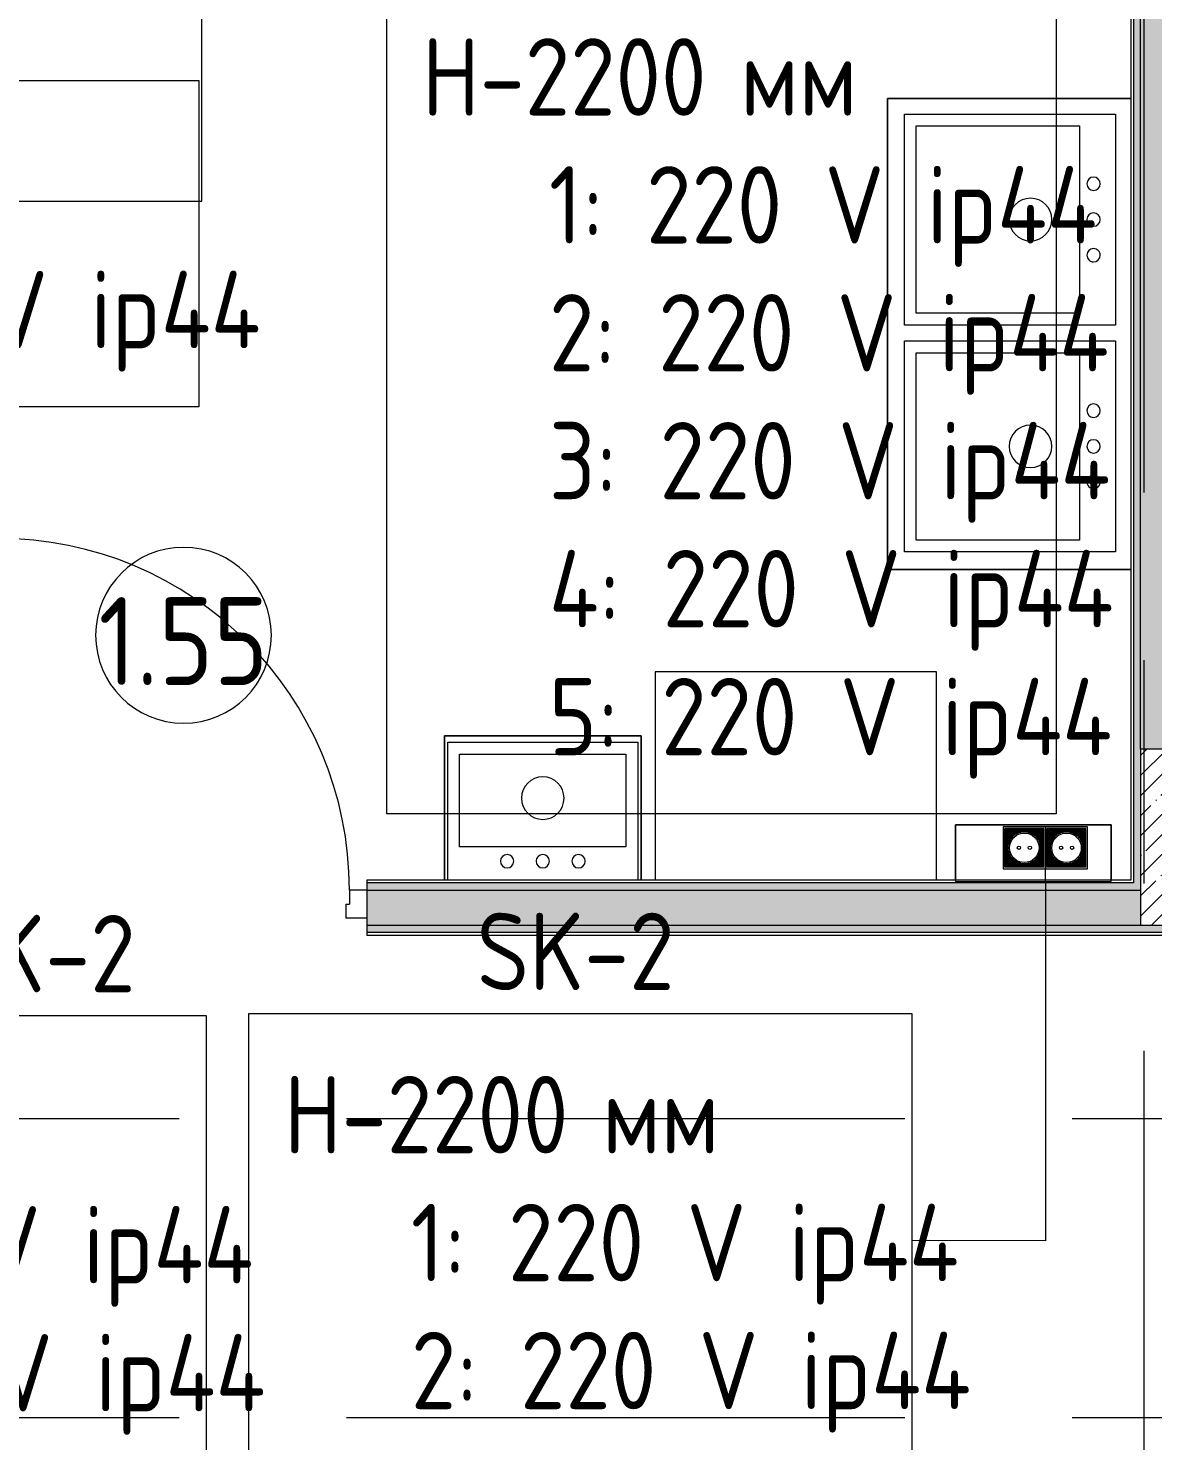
# Model space of a CAD drawing. Header units: millimetres. Extents: x 35881 to 234190, y -8553 to 29063.
# Drawn here: x 77487 to 80685, y 21234 to 25250 of the extents above; entities that cross this region are included whole.
import ezdxf

# ---------------------------------------------------------------- set-up
doc = ezdxf.new("R2010")
doc.units = ezdxf.units.MM
doc.linetypes.add('Осевая', pattern=[3175, 635, -476.25, 1587.5, -476.25])
for name, color, linetype, lineweight in [('A-AREA-IDEN', 7, 'Continuous', 9), ('A-DETL-GENF', 7, 'Continuous', 9), ('A-DOOR', 7, 'Continuous', 9), ('A-DOOR-1', 7, 'Continuous', 13), ('A-DOOR-FRAM', 7, 'Continuous', 13), ('A-WALL', 7, 'Continuous', 9), ('E-ELEC-FIXT-IDEN', 7, 'Continuous', 9), ('I-WALL', 7, 'Continuous', 9), ('P-SANR-FIXT', 7, 'Continuous', 9), ('S-COLS', 7, 'Continuous', 9), ('Оси', 7, 'Continuous', 9), ('Оси-2', 7, 'Осевая', 9), ('Электрические приборы', 7, 'Continuous', 9)]:
    doc.layers.add(name, color=color, linetype=linetype, lineweight=lineweight)
for name, color, linetype, lineweight, true_color in [('A-WALL-1', 7, 'Continuous', 9, 0x3c3c3c), ('A-WALL-FNSH-1', 7, 'Continuous', 9, 0x3c3c3c), ('I-FURN-1', 7, 'Continuous', 9, 0xf0f0f0), ('Оси розеток', 7, 'Continuous', 9, 0xff1e23)]:
    doc.layers.add(name, color=color, linetype=linetype, lineweight=lineweight, true_color=true_color)
doc.styles.add('GOST Common', font='GOST_Common.ttf', dxfattribs={"width": 0.9, "height": 220})
doc.styles.add('GOST Common_1', font='GOST_Common.ttf', dxfattribs={"width": 0.9, "height": 250})
pattern_1 = [(135, (0, 0), (-75.43415, -75.43415), [106.68, -17.78, 3.556, -17.78]), (135, (0, 75.39), (-75.43415, -75.43415), []), (50, (0, 0), (127.52922, -11.15758), [13.335, -146.685]), (355, (0, 0), (-24.66966, 133.74002), [10.668, -117.348]), (100.451, (10.63, -0.93), (102.85973, 122.58178), [11.333, -124.663]), (46.184, (0, 35.56), (189.75516, -29.43036), [20.002, -220.027]), (96.636, (15.81, 33.1), (166.1822, 173.1996), [17, -186.995]), (351.184, (0, 35.56), (166.18393, 173.19757), [16.002, -176.022]), (21, (17.78, 26.67), (106.13027, -71.58603), [13.335, -146.685]), (326, (17.78, 26.67), (43.26188, 128.93175), [10.668, -117.348]), (71.451, (26.62, 20.7), (149.39198, 57.34505), [11.333, -124.663]), (37.5, (0, 0), (2.162228, 59.188357), [3.353, -112.573, 3.353, -115.773, -117.792]), (37.5, (0, 0), (2.162228, 59.188357), [-235.052, 3.353, -114.44]), (7.5, (0, 0), (46.773857, 70.126152), [3.353, -64.567, 3.353, -109.906, -44.894]), (7.5, (0, 0), (46.773857, 70.126152), [-181.178, 3.353, -41.542]), (327.5, (-39.65, 0), (94.91367, -4.010093), [3.353, -41.097, 3.353, -135.331, -184.023]), (327.5, (-39.65, 0), (94.91367, -4.010093), [-183.134, 3.353, -180.67]), (317.5, (-57.43, 0), (103.69057, 17.79882), [3.353, -54.432, 3.353, -88.748, -130.683]), (317.5, (-57.43, 0), (103.69057, 17.79882), [-149.885, 3.353, -127.33])]
pattern_2 = [(0, (0, 0), (121.92, 30.48), [10.058, -81.382, 10.058, -81.382, -487.68]), (0, (0, 0), (121.92, 30.48), [-182.88, 10.058, -172.822, 10.058, -81.382, -213.36]), (0, (0, 0), (121.92, 30.48), [-457.2, 10.058, -50.902, 10.058, -142.342]), (120, (45.72, 15.24), (-87.356454, 90.345817), [10.058, -81.382, 10.058, -81.382, -487.68]), (120, (45.72, 15.24), (-87.356454, 90.345817), [-182.88, 10.058, -172.822, 10.058, -81.382, -213.36]), (120, (45.72, 15.24), (-87.356454, 90.345817), [-457.2, 10.058, -50.902, 10.058, -142.342]), (240, (60.96, 76.2), (-34.563546, -120.825817), [10.058, -81.382, 10.058, -81.382, -487.68]), (240, (60.96, 76.2), (-34.563546, -120.825817), [-182.88, 10.058, -172.822, 10.058, -81.382, -213.36]), (240, (60.96, 76.2), (-34.563546, -120.825817), [-457.2, 10.058, -50.902, 10.058, -142.342])]

# ---------------------------------------------------------------- blocks, each defined once
blk = doc.blocks.new('110_Дверь_СКБ_1Ст_Внутренняя1 - Д-11п 1100x2100h_кладовые _все__ коридор _между помещениями блока столовой__ моечные _все_ 2-32102277-План размещения напольных электротехнических лючков и розеток 1 этажа в осях 12-23')
at = {"layer": 'A-DOOR'}
blk.add_arc((-487.5, 50), 1000, 360, 90, dxfattribs=at)
at = {"layer": 'A-DOOR-1'}
for p, q in [((-487.5, 1050), (-447.5, 1050)), ((-487.5, 1050), (-487.5, 50)), ((-447.5, 50), (-447.5, 1050)), ((-487.5, 50), (-447.5, 50))]:
    blk.add_line(p, q, dxfattribs=at)
at = {"layer": 'A-DOOR-FRAM'}
for p, q in [((-487.5, 50), (-537.5, 50)), ((-537.5, 50), (-537.5, -30)), ((-487.5, 50), (-487.5, 10)), ((562.5, 50), (512.5, 50)), ((512.5, 50), (512.5, 10)), ((562.5, 50), (562.5, -30)), ((-487.5, 10), (-477.5, 10)), ((-477.5, 10), (-477.5, -30)), ((502.5, 10), (512.5, 10)), ((502.5, 10), (502.5, -30)), ((-477.5, -30), (-537.5, -30)), ((562.5, -30), (502.5, -30))]:
    blk.add_line(p, q, dxfattribs=at)
blk = doc.blocks.new('BSC_Колонна _Прямоугольная - 500х500-V46-План размещения напольных электротехнических лючков и розеток 1 этажа в осях 12-23')
at = {"layer": 'S-COLS'}
h = blk.add_hatch(dxfattribs=at)
h.set_pattern_fill('FP_51', color=256, style=0, pattern_type=2)
h.set_pattern_definition([(45, (-80900, -22950), (-57.02463, 57.02463), []), (45, (-80842.975, -22950), (-57.02463, 57.02463), [100.806, -20.161, 3.353, -16.808])])
h.paths.add_polyline_path([(-250, -250), (250, -250), (250, 250), (-250, 250)])
for p, q in [((250, 250), (-250, 250)), ((-250, 250), (-250, -250)), ((250, -250), (250, 250)), ((-250, -250), (250, -250))]:
    blk.add_line(p, q, dxfattribs=at)
blk = doc.blocks.new('Стол базовый прямоугольный - 1_44п-V178-План размещения напольных электротехнических лючков и розеток 1 этажа в осях 12-23')
at = {"layer": 'I-FURN-1'}
for p, q in [((350, 400), (-330, 400)), ((350, -400), (350, 400)), ((-350, 341), (-350, -359)), ((-330, -400), (350, -400))]:
    blk.add_line(p, q, dxfattribs=at)
blk = doc.blocks.new('Стол базовый прямоугольный - 1_306п-V180-План размещения напольных электротехнических лючков и розеток 1 этажа в осях 12-23')
at = {"layer": 'I-FURN-1'}
for p, q in [((400, 300), (-400, 300)), ((-400, 300), (-400, -292)), ((400, -292), (400, 300))]:
    blk.add_line(p, q, dxfattribs=at)
blk = doc.blocks.new('Мойка кухонная - Мойка Steel Hammer SH R 5151 GLOWE 2-V164-План размещения напольных электротехнических лючков и розеток 1 этажа в осях 12-23')
at = {"layer": 'P-SANR-FIXT'}
for p, q in [((-270, 400), (270, 400)), ((-270, 8), (-270, 400)), ((-236.6, 366.4), (236.1, 366.4)), ((-236.6, 102.3), (-236.6, 366.4)), ((236.1, 366.4), (236.1, 102.3)), ((270, 400), (270, 8)), ((236.1, 102.3), (-236.6, 102.3))]:
    blk.add_line(p, q, dxfattribs=at)
for centre, radius, start, end in [((0, 241.3), 60.5, 0, 180), ((0, 241.3), 60.5, 180, 0), ((-101.6, 61.9), 19, 90, 180), ((-101.6, 61.9), 19.1, 0, 90), ((0, 61.9), 19, 0, 180), ((101.6, 61.9), 19.1, 0, 180), ((-101.6, 61.9), 19, 180, 270), ((-101.6, 61.9), 19, 270, 0), ((0, 61.9), 19, 180, 0), ((101.6, 61.9), 19.1, 180, 0)]:
    blk.add_arc(centre, radius, start, end, dxfattribs=at)
blk = doc.blocks.new('Мойка кухонная - Мойка Steel Hammer SH R 5151 GLOWE 4-25623908-План размещения напольных электротехнических лючков и розеток 1 этажа в осях 12-23')
at = {"layer": 'P-SANR-FIXT'}
for p, q in [((-300, 600), (300, 600)), ((-300, 0), (-300, 600)), ((-266.6, 566.4), (266.1, 566.4)), ((-266.6, 102.3), (-266.6, 566.4)), ((266.1, 566.4), (266.1, 102.3)), ((300, 600), (300, 0)), ((266.1, 102.3), (-266.6, 102.3)), ((300, 0), (-300, 0))]:
    blk.add_line(p, q, dxfattribs=at)
for centre, radius, start, end in [((0, 241.3), 60.5, 0, 180), ((0, 241.3), 60.5, 180, 0), ((-101.6, 61.9), 19, 90, 180), ((-101.6, 61.9), 19.1, 0, 90), ((0, 61.9), 19, 0, 180), ((101.6, 61.9), 19.1, 0, 180), ((-101.6, 61.9), 19, 180, 270), ((-101.6, 61.9), 19, 270, 0), ((0, 61.9), 19, 180, 0), ((101.6, 61.9), 19.1, 180, 0)]:
    blk.add_arc(centre, radius, start, end, dxfattribs=at)
blk = doc.blocks.new('Блок Розеток и Выключателей - Блок Розеток и Выключателей_SK2-27368989-План размещения напольных электротехнических лючков и розеток 1 этажа в осях 12-23')
at = {"layer": 'A-DETL-GENF'}
for p, q in [((0, 160), (-120, 160)), ((-120, 160), (-120, 40)), ((-115.2, 44.8), (-115.2, 155.2)), ((-4.8, 155.2), (-115.2, 155.2)), ((-112.8, 47.2), (-112.8, 152.8)), ((-7.2, 152.8), (-112.8, 152.8)), ((-9.6, 150.4), (-110.4, 150.4)), ((-110.4, 49.6), (-110.4, 150.4)), ((-12, 148), (-108, 148)), ((-108, 52), (-108, 148)), ((-14.4, 145.6), (-105.6, 145.6)), ((-105.6, 54.4), (-105.6, 145.6)), ((-69.6, 143.2), (-103.2, 143.2)), ((-103.2, 143.2), (-103.2, 107.2)), ((-76.8, 140.8), (-100.8, 140.8)), ((-100.8, 140.8), (-100.8, 116.8)), ((-81.6, 138.4), (-98.4, 138.4)), ((-98.4, 138.4), (-98.4, 121.6)), ((-86.4, 136), (-96, 136)), ((-96, 136), (-96, 126.4)), ((-88.8, 133.6), (-93.6, 133.6)), ((-93.6, 133.6), (-93.6, 128.8)), ((-50.4, 143.2), (-16.8, 143.2)), ((-43.2, 140.8), (-19.2, 140.8)), ((-38.4, 138.4), (-21.6, 138.4)), ((-33.6, 136), (-24, 136)), ((-31.2, 133.6), (-26.4, 133.6)), ((-26.4, 133.6), (-26.4, 128.8)), ((-24, 136), (-24, 126.4)), ((-21.6, 138.4), (-21.6, 121.6)), ((-19.2, 140.8), (-19.2, 116.8)), ((-16.8, 143.2), (-16.8, 107.2)), ((-14.4, 54.4), (-14.4, 145.6)), ((-12, 52), (-12, 148)), ((-9.6, 49.6), (-9.6, 150.4)), ((-7.2, 47.2), (-7.2, 152.8)), ((-4.8, 44.8), (-4.8, 155.2)), ((120, 160), (0, 160)), ((0, 160), (0, 40)), ((0, 40), (0, 160)), ((4.8, 44.8), (4.8, 155.2)), ((115.2, 155.2), (4.8, 155.2)), ((7.2, 47.2), (7.2, 152.8)), ((112.8, 152.8), (7.2, 152.8)), ((110.4, 150.4), (9.6, 150.4)), ((9.6, 49.6), (9.6, 150.4)), ((108, 148), (12, 148)), ((12, 52), (12, 148)), ((105.6, 145.6), (14.4, 145.6)), ((14.4, 54.4), (14.4, 145.6)), ((50.4, 143.2), (16.8, 143.2)), ((16.8, 143.2), (16.8, 107.2)), ((43.2, 140.8), (19.2, 140.8)), ((19.2, 140.8), (19.2, 116.8)), ((38.4, 138.4), (21.6, 138.4)), ((21.6, 138.4), (21.6, 121.6)), ((33.6, 136), (24, 136)), ((24, 136), (24, 126.4)), ((31.2, 133.6), (26.4, 133.6)), ((26.4, 133.6), (26.4, 128.8)), ((69.6, 143.2), (103.2, 143.2)), ((76.8, 140.8), (100.8, 140.8)), ((81.6, 138.4), (98.4, 138.4)), ((86.4, 136), (96, 136)), ((88.8, 133.6), (93.6, 133.6)), ((93.6, 133.6), (93.6, 128.8)), ((96, 136), (96, 126.4)), ((98.4, 138.4), (98.4, 121.6)), ((100.8, 140.8), (100.8, 116.8)), ((103.2, 143.2), (103.2, 107.2)), ((105.6, 54.4), (105.6, 145.6)), ((108, 52), (108, 148)), ((110.4, 49.6), (110.4, 150.4)), ((112.8, 47.2), (112.8, 152.8)), ((115.2, 44.8), (115.2, 155.2)), ((120, 40), (120, 160)), ((-103.2, 56.8), (-103.2, 92.8)), ((-100.8, 59.2), (-100.8, 83.2)), ((-19.2, 59.2), (-19.2, 83.2)), ((-16.8, 56.8), (-16.8, 92.8)), ((16.8, 56.8), (16.8, 92.8)), ((19.2, 59.2), (19.2, 83.2)), ((100.8, 59.2), (100.8, 83.2)), ((103.2, 56.8), (103.2, 92.8)), ((-4.8, 44.8), (-115.2, 44.8)), ((-7.2, 47.2), (-112.8, 47.2)), ((-9.6, 49.6), (-110.4, 49.6)), ((-12, 52), (-108, 52)), ((-14.4, 54.4), (-105.6, 54.4)), ((-69.6, 56.8), (-103.2, 56.8)), ((-76.8, 59.2), (-100.8, 59.2)), ((-98.4, 61.6), (-98.4, 78.4)), ((-81.6, 61.6), (-98.4, 61.6)), ((-96, 64), (-96, 73.6)), ((-86.4, 64), (-96, 64)), ((-93.6, 66.4), (-93.6, 71.2)), ((-88.8, 66.4), (-93.6, 66.4)), ((-50.4, 56.8), (-16.8, 56.8)), ((-43.2, 59.2), (-19.2, 59.2)), ((-38.4, 61.6), (-21.6, 61.6)), ((-33.6, 64), (-24, 64)), ((-31.2, 66.4), (-26.4, 66.4)), ((-26.4, 66.4), (-26.4, 71.2)), ((-24, 64), (-24, 73.6)), ((-21.6, 61.6), (-21.6, 78.4)), ((115.2, 44.8), (4.8, 44.8)), ((112.8, 47.2), (7.2, 47.2)), ((110.4, 49.6), (9.6, 49.6)), ((108, 52), (12, 52)), ((105.6, 54.4), (14.4, 54.4)), ((50.4, 56.8), (16.8, 56.8)), ((43.2, 59.2), (19.2, 59.2)), ((21.6, 61.6), (21.6, 78.4)), ((38.4, 61.6), (21.6, 61.6)), ((24, 64), (24, 73.6)), ((33.6, 64), (24, 64)), ((26.4, 66.4), (26.4, 71.2)), ((31.2, 66.4), (26.4, 66.4)), ((69.6, 56.8), (103.2, 56.8)), ((76.8, 59.2), (100.8, 59.2)), ((81.6, 61.6), (98.4, 61.6)), ((86.4, 64), (96, 64)), ((88.8, 66.4), (93.6, 66.4)), ((93.6, 66.4), (93.6, 71.2)), ((96, 64), (96, 73.6)), ((98.4, 61.6), (98.4, 78.4)), ((-120, 40), (0, 40)), ((0, 40), (120, 40))]:
    blk.add_line(p, q, dxfattribs=at)
for centre, radius in [((-60, 100), 42), ((60, 100), 42), ((-75.6, 100), 4.8), ((-44.4, 100), 4.8), ((44.4, 100), 4.8), ((75.6, 100), 4.8)]:
    blk.add_circle(centre, radius, dxfattribs=at)
at = {"layer": 'Оси розеток'}
blk.add_line((0, 0), (0, 40), dxfattribs=at)
blk = doc.blocks.new('Марка_Помещения - Номер-25198446-План размещения напольных электротехнических лючков и розеток 1 этажа в осях 12-23')
at = {"layer": 'A-AREA-IDEN'}
for start, end in [(360, 180), (180, 360)]:
    blk.add_arc((0, 0), 2.5, start, end, dxfattribs=at)

msp = doc.modelspace()

# ---------------------------------------------------------------- hatches: boundary and pattern name
at = {"layer": 'I-WALL'}
h = msp.add_hatch(dxfattribs=at)
h.set_pattern_fill('FP_58', color=256, style=0, pattern_type=2)
h.set_pattern_definition(pattern_2)
h.paths.add_polyline_path([(80650, 22820), (80650, 26880), (80630, 26880), (80630, 22820)])
h = msp.add_hatch(dxfattribs=at)
h.set_pattern_fill('FP_22', color=256, style=0, pattern_type=2)
h.set_pattern_definition(pattern_1)
h.paths.add_polyline_path([(80650, 23200), (80750, 23200), (80750, 26600), (80650, 26600), (80650, 23359.5)])
h = msp.add_hatch(dxfattribs=at)
h.set_pattern_fill('FP_58', color=256, style=0, pattern_type=2)
h.set_pattern_definition(pattern_2)
h.paths.add_polyline_path([(80450.5, 22800), (80650, 22800), (80650, 22820), (78450, 22820), (78450, 22800), (78995.7, 22800)])
h.paths.add_polyline_path([(77270, 22800), (77350, 22800), (77350, 22820), (77270, 22820)])
h = msp.add_hatch(dxfattribs=at)
h.set_pattern_fill('FP_22', color=256, style=0, pattern_type=2)
h.set_pattern_definition(pattern_1)
h.paths.add_polyline_path([(82200, 22700), (82430, 22700), (82430, 22800), (82200, 22800)])
h.paths.add_polyline_path([(81150, 22700), (81250, 22700), (81250, 22800), (81150, 22800), (81150, 22796.4)])
h.paths.add_polyline_path([(80650, 22700), (80650, 22800), (78450, 22800), (78450, 22700), (80450.5, 22700)])
h.paths.add_polyline_path([(77250, 22700), (77350, 22700), (77350, 22800), (77250, 22800), (77250, 22709.1)])
h.paths.add_polyline_path([(76750, 22700), (76750, 22800), (75744.8, 22800), (75744.8, 22700), (76086.2, 22700)])
h.paths.add_polyline_path([(74644.8, 22700), (74644.8, 22800), (74040, 22800), (74040, 22700), (74631.4, 22700)])
h.paths.add_polyline_path([(73176.6, 22700), (73540, 22700), (73540, 22800), (70810, 22800), (70810, 22700), (72449.2, 22700)])
h.paths.add_polyline_path([(70267, 22700), (70310, 22700), (70310, 22800), (70210, 22800), (70210, 22700)])
h.paths.add_polyline_path([(68310, 22700), (69110, 22700), (69110, 22800), (68310, 22800), (68310, 22750.6)])
h = msp.add_hatch(dxfattribs=at)
h.set_pattern_fill('FP_58', color=256, style=0, pattern_type=2)
h.set_pattern_definition(pattern_2)
h.paths.add_polyline_path([(82310, 22680), (82330, 22680), (82330, 22700), (82200, 22700), (82200, 22680)])
h.paths.add_polyline_path([(81250, 22680), (81250, 22700), (78450, 22700), (78450, 22680), (80450.5, 22680)])
h.paths.add_polyline_path([(77350, 22680), (77350, 22700), (75744.8, 22700), (75744.8, 22680), (76813.6, 22680)])
h.paths.add_polyline_path([(74644.8, 22680), (74644.8, 22700), (70210, 22700), (70210, 22680), (74631.4, 22680)])
h.paths.add_polyline_path([(69110, 22680), (69110, 22700), (68310, 22700), (68310, 22680), (68812.3, 22680)])

# ---------------------------------------------------------------- linework, layer by layer
at = {"layer": 'A-WALL'}
for p, q in [((80630, 26860), (80630, 22820)), ((80630, 22820), (78450, 22820))]:
    msp.add_line(p, q, dxfattribs=at)
at = {"layer": 'A-WALL-1'}
for p, q in [((80650, 23200), (80650, 26880)), ((78450, 22820), (78450, 22680)), ((78450, 22800), (80650, 22800)), ((80650, 22800), (80650, 22800)), ((78450, 22700), (80650, 22700)), ((78450, 22680), (81250, 22680))]:
    msp.add_line(p, q, dxfattribs=at)
at = {"layer": 'A-WALL-FNSH-1'}
for p, q in [((80622, 26852), (80622, 22828)), ((80622, 22828), (78450, 22828)), ((78450, 22828), (78450, 22820)), ((78450, 22680), (78450, 22672)), ((78450, 22672), (81250, 22672))]:
    msp.add_line(p, q, dxfattribs=at)
at = {"layer": 'E-ELEC-FIXT-IDEN'}
for p, q in [((80379.5, 22820), (80379.5, 21802.9)), ((80379.5, 21802.9), (79999.1, 21803.4))]:
    msp.add_line(p, q, dxfattribs=at)
at = {"layer": 'E-ELEC-FIXT-IDEN', "flags": 128}
for points in [[(78506.9, 25399.7), (80409.7, 25399.7), (80409.7, 23016.7), (78506.9, 23016.7)], [(76128.3, 25101.9), (77971.7, 25101.9), (77971.7, 24173.9), (76128.3, 24173.9)], [(76107.6, 22442.7), (77992.4, 22442.7), (77992.4, 21151.7), (76107.6, 21151.7)], [(78114.3, 22448.9), (79999.1, 22448.9), (79999.1, 21157.9), (78114.3, 21157.9)]]:
    msp.add_lwpolyline(points, close=True, dxfattribs=at)
at = {"layer": 'I-FURN-1'}
for p, q in [((80622, 25051), (79930, 25051)), ((79930, 25051), (79930, 23711)), ((79930, 23711), (79930, 25051)), ((79930, 25051), (80622, 25051)), ((79930, 23711), (80622, 23711)), ((80622, 23711), (79930, 23711)), ((79230.2, 23238.6), (78670, 23238.6)), ((78670, 23238.6), (78670, 22828)), ((78670, 22828), (78670, 23238.6)), ((78670, 23238.6), (79230.2, 23238.6)), ((79230.2, 22828), (79230.2, 23238.6)), ((79230.2, 23238.6), (79230.2, 22828)), ((80123.7, 22985.7), (80123.7, 22824.3)), ((80566, 22985.7), (80123.7, 22985.7)), ((80123.7, 22985.7), (80566, 22985.7)), ((80123.7, 22828), (80123.7, 22985.7)), ((80566, 22824.3), (80566, 22985.7)), ((80566, 22985.7), (80566, 22827.8)), ((80123.7, 22824.3), (80566, 22824.3))]:
    msp.add_line(p, q, dxfattribs=at)
at = {"layer": 'Оси'}
msp.add_line((80660, 24890.1), (80660, 27390.1), dxfattribs=at)
at = {"layer": 'Оси-2'}
for p, q in [((80660, 593.7), (80660, 24890.1)), ((39180.8, 22150), (82200, 22150)), ((39180.8, 21300), (82200, 21300))]:
    msp.add_line(p, q, dxfattribs=at)

# ---------------------------------------------------------------- block references
at = {"layer": 'A-AREA-IDEN', "xscale": 99.99999999999993, "yscale": 99.99999999999993, "zscale": 99.99999999999993}
msp.add_blockref('Марка_Помещения - Номер-25198446-План размещения напольных электротехнических лючков и розеток 1 этажа в осях 12-23', (77928.3, 23524.3), dxfattribs=at)
at = {"layer": 'A-DOOR'}
msp.add_blockref('110_Дверь_СКБ_1Ст_Внутренняя1 - Д-11п 1100x2100h_кладовые _все__ коридор _между помещениями блока столовой__ моечные _все_ 2-32102277-План размещения напольных электротехнических лючков и розеток 1 этажа в осях 12-23', (77887.5, 22750), dxfattribs=at)
at = {"layer": 'I-FURN-1'}
for name, p in [('Стол базовый прямоугольный - 1_44п-V178-План размещения напольных электротехнических лючков и розеток 1 этажа в осях 12-23', (77630, 25159)), ('Стол базовый прямоугольный - 1_306п-V180-План размещения напольных электротехнических лючков и розеток 1 этажа в осях 12-23', (79670, 23120))]:
    msp.add_blockref(name, p, dxfattribs=at)
at = {"layer": 'P-SANR-FIXT', "rotation": 90.0000000000005}
for p in [(80578.3, 24706.5), (80578.3, 24061.5)]:
    msp.add_blockref('Мойка кухонная - Мойка Steel Hammer SH R 5151 GLOWE 4-25623908-План размещения напольных электротехнических лючков и розеток 1 этажа в осях 12-23', p, dxfattribs=at)
at = {"layer": 'P-SANR-FIXT'}
msp.add_blockref('Мойка кухонная - Мойка Steel Hammer SH R 5151 GLOWE 2-V164-План размещения напольных электротехнических лючков и розеток 1 этажа в осях 12-23', (78950, 22820), dxfattribs=at)
at = {"layer": 'S-COLS'}
msp.add_blockref('BSC_Колонна _Прямоугольная - 500х500-V46-План размещения напольных электротехнических лючков и розеток 1 этажа в осях 12-23', (80900, 22950), dxfattribs=at)
at = {"layer": 'Электрические приборы'}
msp.add_blockref('Блок Розеток и Выключателей - Блок Розеток и Выключателей_SK2-27368989-План размещения напольных электротехнических лючков и розеток 1 этажа в осях 12-23', (80379.5, 22820), dxfattribs=at)

# ---------------------------------------------------------------- texts
at = {"layer": 'A-AREA-IDEN', "insert": (77686.4, 23632.8), "char_height": 250, "width": 606.076, "attachment_point": 1, "style": 'GOST Common_1'}
msp.add_mtext('1.55', dxfattribs=at)
at = {"layer": 'E-ELEC-FIXT-IDEN', "char_height": 220, "attachment_point": 1, "style": 'GOST Common'}
for s, insert, width in [('H-2200 ', (78606.9, 25222), 1096.708), ('мм', (79511.7, 25222), 375.19), ('   1: 220 V ip44', (78606.9, 24858.2), 1984.177), ('   1: 220 V ip44', (76228.3, 24560.4), 1984.177), ('   2: 220 V ip44', (78606.9, 24494.4), 2034.683), ('   3: 220 V ip44', (78606.9, 24130.6), 2027.468), ('   4: 220 V ip44', (78606.9, 23766.8), 2056.328), ('   5: 220 V ip44', (78606.9, 23403), 2034.683), ('SK-2', (78761.9, 22735.3), 707.088), ('SK-2', (77229.2, 22729), 707.088), ('H-2200 ', (78214.3, 22271.3), 1096.708), ('мм', (79119.1, 22271.3), 375.19), ('   1: 220 V ip44', (76207.6, 21901.2), 1984.177), ('   1: 220 V ip44', (78214.3, 21907.5), 1984.177), ('   2: 220 V ip44', (76207.6, 21537.4), 2034.683), ('   2: 220 V ip44', (78214.3, 21543.7), 2034.683)]:
    msp.add_mtext(s, dxfattribs=dict(at, insert=insert, width=width))

doc.saveas('drawing.dxf')
